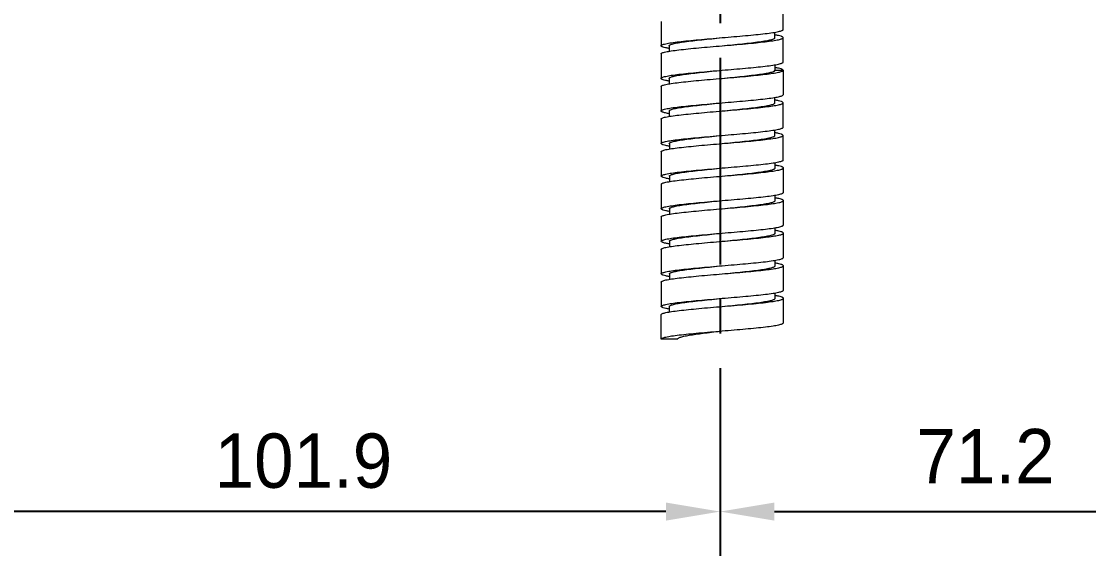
# Model space of a CAD drawing. Extents: x 8819 to 9239, y -18069 to -17475.
# Drawn here: x 9067.2 to 9165.5, y -17971.2 to -17922.6 of the extents above; entities that cross this region are included whole.
import ezdxf

# ---------------------------------------------------------------- set-up
doc = ezdxf.new("R2010")
doc.units = 0
doc.header["$MEASUREMENT"] = 0
doc.linetypes.add('CENTER2', pattern=[28.575, 19.05, -3.175, 3.175, -3.175])
doc.layers.get('0').update_dxf_attribs({"linetype": 'CONTINUOUS', "lineweight": 13})
doc.layers.get('DEFPOINTS').update_dxf_attribs({"linetype": 'CONTINUOUS'})
doc.layers.add('5', color=2, linetype='CONTINUOUS', lineweight=9)
doc.layers.add('CENTER', color=1, linetype='CENTER2')
doc.styles.get("Standard").update_dxf_attribs({"font": 'Gulim.ttf'})
doc.dimstyles.new('STANDARD$0', dxfattribs={"dimtxt": 3.5, "dimasz": 2.5, "dimexe": 0.7, "dimexo": 0.7, "dimgap": 0.5, "dimtad": 3, "dimdec": 4, "dimdsep": 46, "dimtxsty": 'Standard', "dimcen": 0, "dimclrd": 2, "dimclre": 2, "dimclrt": 4, "dimadec": 0, "dimazin": 0, "dimtp": 0.2, "dimtm": 0.1, "dimtfac": 0.5, "dimtdec": 4, "dimtmove": 1, "dimatfit": 3, "dimfxl": 0, "dimtolj": 1, "dimarcsym": 0})

# ---------------------------------------------------------------- blocks, each defined once
blk = doc.blocks.new('*D17')
at = {"layer": '5', "color": 2, "lineweight": -2}
for p, q in [((9055.133, -17960.476), (9055.133, -17968.465)), ((9131.59, -17960.476), (9131.59, -17968.465)), ((9126.59, -17967.765), (9060.133, -17967.765))]:
    blk.add_line(p, q, dxfattribs=at)
at = {"layer": '5', "color": 2}
for points in [[(9060.133, -17966.932), (9060.133, -17968.598), (9055.133, -17967.765)], [(9126.59, -17966.932), (9126.59, -17968.598), (9131.59, -17967.765)]]:
    blk.add_solid(points, dxfattribs=at)
at = {"layer": 'DEFPOINTS', "color": 0}
for p in [(9055.133, -17959.776), (9131.59, -17959.776), (9055.133, -17967.765)]:
    blk.add_point(p, dxfattribs=at)
at = {"layer": '5', "color": 4, "insert": (9093.198, -17963.111), "char_height": 5, "attachment_point": 5}
blk.add_mtext('\\A1;101.9', dxfattribs=at)
blk = doc.blocks.new('*D18')
at = {"layer": '5', "color": 2, "lineweight": -2}
for p, q in [((9185.023, -17952.28), (9185.023, -17968.465)), ((9131.59, -17960.476), (9131.59, -17968.465)), ((9136.59, -17967.765), (9180.023, -17967.765))]:
    blk.add_line(p, q, dxfattribs=at)
at = {"layer": '5', "color": 2}
for points in [[(9136.59, -17966.932), (9136.59, -17968.598), (9131.59, -17967.765)], [(9180.023, -17966.932), (9180.023, -17968.598), (9185.023, -17967.765)]]:
    blk.add_solid(points, dxfattribs=at)
at = {"layer": 'DEFPOINTS', "color": 0}
for p in [(9185.023, -17951.58), (9131.59, -17959.776), (9185.023, -17967.765)]:
    blk.add_point(p, dxfattribs=at)
at = {"layer": '5', "color": 4, "insert": (9156.039, -17962.657), "char_height": 5, "attachment_point": 5}
blk.add_mtext('\\A1;71.2', dxfattribs=at)
blk = doc.blocks.new('*D19')
at = {"layer": '5', "color": 2, "lineweight": -2}
for p, q in [((9203.077, -17879.668), (9203.077, -17989.301)), ((9055.133, -17978.936), (9055.133, -17989.301)), ((9060.133, -17988.601), (9198.077, -17988.601))]:
    blk.add_line(p, q, dxfattribs=at)
at = {"layer": '5', "color": 2}
for points in [[(9060.133, -17987.768), (9060.133, -17989.435), (9055.133, -17988.601)], [(9198.077, -17987.768), (9198.077, -17989.435), (9203.077, -17988.601)]]:
    blk.add_solid(points, dxfattribs=at)
at = {"layer": 'DEFPOINTS', "color": 0}
for p in [(9203.077, -17878.968), (9055.133, -17978.236), (9203.077, -17988.601)]:
    blk.add_point(p, dxfattribs=at)
at = {"layer": '5', "color": 4, "insert": (9107.019, -17983.187), "char_height": 5, "attachment_point": 5}
blk.add_mtext('\\A1;197.3', dxfattribs=at)

msp = doc.modelspace()

# ---------------------------------------------------------------- linework, layer by layer
at = {"color": 7, "linetype": 'Continuous'}
for p, q in [((9137.391, -17923.38), (9137.391, -17921.13)), ((9126.141, -17922.63), (9126.141, -17924.88)), ((9136.641, -17924.13), (9136.641, -17923.626)), ((9137.391, -17926.38), (9137.391, -17924.13)), ((9126.891, -17924.88), (9126.891, -17925.382)), ((9126.142, -17925.63), (9126.142, -17927.88)), ((9136.641, -17926.626), (9136.641, -17927.13)), ((9126.891, -17927.88), (9126.891, -17928.384)), ((9136.641, -17927.13), (9137.391, -17927.13)), ((9137.391, -17927.13), (9137.391, -17929.38)), ((9126.142, -17928.63), (9126.142, -17930.88)), ((9136.641, -17930.13), (9136.641, -17929.627)), ((9126.891, -17930.881), (9126.891, -17931.384)), ((9137.391, -17932.38), (9137.391, -17930.13)), ((9126.141, -17931.631), (9126.141, -17933.881)), ((9136.641, -17933.13), (9136.641, -17932.63)), ((9126.911, -17933.88), (9126.911, -17934.384)), ((9137.391, -17935.38), (9137.391, -17933.13)), ((9126.161, -17934.63), (9126.161, -17936.88)), ((9136.661, -17936.13), (9136.661, -17935.629)), ((9126.911, -17936.88), (9126.911, -17937.384)), ((9137.411, -17938.38), (9137.411, -17936.13)), ((9126.161, -17937.63), (9126.161, -17939.88)), ((9136.661, -17939.13), (9136.661, -17938.628)), ((9126.911, -17939.88), (9126.911, -17940.383)), ((9137.411, -17941.38), (9137.411, -17939.13)), ((9126.161, -17940.63), (9126.161, -17942.88)), ((9136.661, -17942.131), (9136.661, -17941.627)), ((9137.411, -17944.381), (9137.411, -17942.131)), ((9126.161, -17943.63), (9126.161, -17945.88)), ((9126.911, -17942.88), (9126.911, -17943.382)), ((9136.661, -17945.13), (9136.661, -17944.626)), ((9137.411, -17947.38), (9137.411, -17945.13)), ((9126.161, -17946.63), (9126.161, -17948.88)), ((9126.911, -17945.88), (9126.911, -17946.381)), ((9136.661, -17948.13), (9136.661, -17947.626)), ((9137.411, -17950.38), (9137.411, -17948.13)), ((9126.161, -17951.88), (9126.161, -17949.63)), ((9126.911, -17949.383), (9126.911, -17948.88)), ((9127.661, -17951.88), (9126.161, -17951.88)), ((9127.664, -17951.88), (9127.664, -17951.879))]:
    msp.add_line(p, q, dxfattribs=at)
for points, knots in [([(9126.141, -17924.88), (9126.141, -17924.862), (9126.164, -17924.833), (9126.205, -17924.807), (9126.277, -17924.773), (9126.399, -17924.733), (9126.679, -17924.665), (9127.148, -17924.587), (9127.839, -17924.496), (9128.681, -17924.406), (9129.641, -17924.314), (9130.683, -17924.222), (9131.4, -17924.161), (9131.766, -17924.13)], [0, 0, 0, 0, 0.009496, 0.016711, 0.025958, 0.050868, 0.084465, 0.176973, 0.300561, 0.4507, 0.621744, 0.807195, 1, 1, 1, 1]), ([(9126.891, -17924.88), (9126.891, -17924.863), (9126.92, -17924.821), (9126.996, -17924.779), (9127.114, -17924.733), (9127.275, -17924.688), (9127.48, -17924.642), (9127.831, -17924.576), (9128.362, -17924.497), (9129.092, -17924.406), (9129.924, -17924.314), (9130.827, -17924.222), (9131.449, -17924.161), (9131.766, -17924.13)], [0, 0, 0, 0, 0.01054, 0.027509, 0.052703, 0.086466, 0.128674, 0.179034, 0.302432, 0.452225, 0.622813, 0.80775, 1, 1, 1, 1]), ([(9131.766, -17924.13), (9132.132, -17924.099), (9132.85, -17924.038), (9133.891, -17923.947), (9134.852, -17923.855), (9135.693, -17923.764), (9136.385, -17923.674), (9136.854, -17923.596), (9137.133, -17923.527), (9137.256, -17923.488), (9137.327, -17923.453), (9137.368, -17923.427), (9137.391, -17923.398), (9137.391, -17923.38)], [0, 0, 0, 0, 0.192813, 0.378306, 0.549334, 0.699517, 0.82306, 0.915601, 0.949155, 0.974039, 0.983287, 0.990511, 1, 1, 1, 1]), ([(9131.766, -17924.88), (9132.083, -17924.849), (9132.705, -17924.788), (9133.609, -17924.696), (9134.441, -17924.605), (9135.171, -17924.514), (9135.701, -17924.435), (9136.053, -17924.369), (9136.257, -17924.323), (9136.419, -17924.278), (9136.536, -17924.232), (9136.613, -17924.19), (9136.641, -17924.148), (9136.641, -17924.13)], [0, 0, 0, 0, 0.192269, 0.377214, 0.547815, 0.697611, 0.821013, 0.871371, 0.913568, 0.947315, 0.972511, 0.989468, 1, 1, 1, 1]), ([(9131.766, -17924.88), (9132.132, -17924.849), (9132.85, -17924.788), (9133.892, -17924.696), (9134.852, -17924.605), (9135.694, -17924.514), (9136.386, -17924.424), (9136.855, -17924.346), (9137.134, -17924.277), (9137.257, -17924.238), (9137.328, -17924.203), (9137.368, -17924.177), (9137.391, -17924.148), (9137.391, -17924.13)], [0, 0, 0, 0, 0.192888, 0.378405, 0.54951, 0.699654, 0.823264, 0.915697, 0.949284, 0.97416, 0.983363, 0.990539, 1, 1, 1, 1]), ([(9137.391, -17924.13), (9137.391, -17924.104), (9137.346, -17924.065), (9137.278, -17924.033), (9137.151, -17923.987), (9136.938, -17923.935), (9136.75, -17923.899), (9136.642, -17923.881)], [0, 0, 0, 0, 0.097231, 0.180634, 0.290783, 0.592199, 1, 1, 1, 1]), ([(9126.141, -17925.63), (9126.141, -17925.612), (9126.164, -17925.584), (9126.205, -17925.557), (9126.276, -17925.523), (9126.399, -17925.483), (9126.678, -17925.415), (9127.147, -17925.337), (9127.838, -17925.246), (9128.68, -17925.156), (9129.641, -17925.064), (9130.683, -17924.972), (9131.4, -17924.911), (9131.766, -17924.88)], [0, 0, 0, 0, 0.009461, 0.016645, 0.025866, 0.050759, 0.084339, 0.176792, 0.300391, 0.450536, 0.621623, 0.807131, 1, 1, 1, 1]), ([(9126.871, -17925.126), (9126.766, -17925.108), (9126.582, -17925.073), (9126.374, -17925.022), (9126.251, -17924.976), (9126.185, -17924.944), (9126.141, -17924.906), (9126.141, -17924.88)], [0, 0, 0, 0, 0.408079, 0.709115, 0.818938, 0.90222, 1, 1, 1, 1]), ([(9131.766, -17927.13), (9132.132, -17927.099), (9132.85, -17927.038), (9133.892, -17926.946), (9134.852, -17926.855), (9135.694, -17926.764), (9136.386, -17926.674), (9136.855, -17926.596), (9137.134, -17926.527), (9137.257, -17926.488), (9137.328, -17926.453), (9137.368, -17926.427), (9137.391, -17926.398), (9137.391, -17926.38)], [0, 0, 0, 0, 0.192888, 0.378405, 0.54951, 0.699654, 0.823265, 0.915697, 0.949284, 0.97416, 0.983363, 0.990539, 1, 1, 1, 1]), ([(9137.391, -17927.13), (9137.391, -17927.104), (9137.347, -17927.066), (9137.28, -17927.034), (9137.156, -17926.988), (9136.945, -17926.936), (9136.76, -17926.901), (9136.654, -17926.883)], [0, 0, 0, 0, 0.09775, 0.181032, 0.290876, 0.591953, 1, 1, 1, 1]), ([(9126.141, -17927.88), (9126.141, -17927.862), (9126.164, -17927.834), (9126.205, -17927.807), (9126.276, -17927.773), (9126.399, -17927.733), (9126.678, -17927.665), (9127.147, -17927.587), (9127.838, -17927.496), (9128.68, -17927.406), (9129.641, -17927.314), (9130.683, -17927.222), (9131.4, -17927.161), (9131.766, -17927.13)], [0, 0, 0, 0, 0.009461, 0.016644, 0.025866, 0.050758, 0.084339, 0.176791, 0.30039, 0.450535, 0.621622, 0.807131, 1, 1, 1, 1]), ([(9126.876, -17928.127), (9126.77, -17928.109), (9126.585, -17928.074), (9126.376, -17928.022), (9126.252, -17927.976), (9126.185, -17927.944), (9126.141, -17927.906), (9126.141, -17927.88)], [0, 0, 0, 0, 0.407622, 0.708987, 0.819008, 0.902299, 1, 1, 1, 1]), ([(9126.141, -17928.63), (9126.142, -17928.612), (9126.164, -17928.583), (9126.205, -17928.557), (9126.276, -17928.523), (9126.399, -17928.483), (9126.679, -17928.415), (9127.148, -17928.337), (9127.839, -17928.246), (9128.681, -17928.156), (9129.641, -17928.064), (9130.683, -17927.972), (9131.4, -17927.911), (9131.766, -17927.88)], [0, 0, 0, 0, 0.009476, 0.016668, 0.025892, 0.050808, 0.084414, 0.176864, 0.300488, 0.450603, 0.621687, 0.807151, 1, 1, 1, 1]), ([(9126.891, -17927.88), (9126.891, -17927.863), (9126.92, -17927.82), (9126.996, -17927.779), (9127.114, -17927.733), (9127.276, -17927.688), (9127.48, -17927.642), (9127.832, -17927.576), (9128.362, -17927.497), (9129.092, -17927.406), (9129.924, -17927.314), (9130.827, -17927.222), (9131.449, -17927.161), (9131.766, -17927.13)], [0, 0, 0, 0, 0.010547, 0.027542, 0.052763, 0.086532, 0.128744, 0.179116, 0.302517, 0.452302, 0.622872, 0.80778, 1, 1, 1, 1]), ([(9131.766, -17927.88), (9132.083, -17927.849), (9132.705, -17927.788), (9133.608, -17927.697), (9134.441, -17927.605), (9135.17, -17927.514), (9135.701, -17927.435), (9136.053, -17927.369), (9136.257, -17927.323), (9136.419, -17927.278), (9136.536, -17927.232), (9136.613, -17927.19), (9136.641, -17927.148), (9136.641, -17927.13)], [0, 0, 0, 0, 0.192233, 0.377156, 0.547736, 0.697531, 0.820928, 0.87129, 0.913508, 0.947269, 0.97248, 0.98945, 1, 1, 1, 1]), ([(9131.766, -17927.88), (9132.132, -17927.849), (9132.85, -17927.788), (9133.891, -17927.697), (9134.852, -17927.605), (9135.693, -17927.514), (9136.386, -17927.424), (9136.899, -17927.338), (9137.212, -17927.258), (9137.356, -17927.192), (9137.391, -17927.148), (9137.391, -17927.13)], [0, 0, 0, 0, 0.192858, 0.378383, 0.54946, 0.699644, 0.823225, 0.915734, 0.974133, 0.990511, 1, 1, 1, 1]), ([(9131.766, -17930.13), (9132.132, -17930.099), (9132.85, -17930.038), (9133.891, -17929.947), (9134.852, -17929.855), (9135.694, -17929.764), (9136.386, -17929.674), (9136.899, -17929.588), (9137.212, -17929.508), (9137.356, -17929.442), (9137.391, -17929.398), (9137.391, -17929.38)], [0, 0, 0, 0, 0.192858, 0.378384, 0.54946, 0.699645, 0.823225, 0.915735, 0.974134, 0.990512, 1, 1, 1, 1]), ([(9137.391, -17930.13), (9137.391, -17930.105), (9137.347, -17930.067), (9137.281, -17930.034), (9137.158, -17929.989), (9136.949, -17929.937), (9136.765, -17929.902), (9136.659, -17929.884)], [0, 0, 0, 0, 0.097665, 0.18085, 0.290759, 0.592115, 1, 1, 1, 1]), ([(9126.141, -17930.88), (9126.141, -17930.862), (9126.164, -17930.833), (9126.205, -17930.807), (9126.276, -17930.773), (9126.399, -17930.733), (9126.678, -17930.665), (9127.148, -17930.587), (9127.839, -17930.496), (9128.681, -17930.406), (9129.641, -17930.314), (9130.683, -17930.222), (9131.4, -17930.161), (9131.766, -17930.13)], [0, 0, 0, 0, 0.009476, 0.016667, 0.025891, 0.050807, 0.084414, 0.176864, 0.300488, 0.450603, 0.621687, 0.807151, 1, 1, 1, 1]), ([(9126.885, -17931.129), (9126.777, -17931.11), (9126.591, -17931.075), (9126.379, -17931.023), (9126.253, -17930.977), (9126.186, -17930.945), (9126.141, -17930.906), (9126.141, -17930.88)], [0, 0, 0, 0, 0.408009, 0.709413, 0.819435, 0.90271, 1, 1, 1, 1]), ([(9126.141, -17931.631), (9126.141, -17931.612), (9126.164, -17931.584), (9126.205, -17931.558), (9126.276, -17931.523), (9126.398, -17931.483), (9126.678, -17931.415), (9127.147, -17931.337), (9127.838, -17931.246), (9128.68, -17931.156), (9129.64, -17931.064), (9130.682, -17930.972), (9131.4, -17930.911), (9131.766, -17930.88)], [0, 0, 0, 0, 0.009464, 0.016653, 0.025863, 0.050712, 0.084266, 0.176736, 0.300296, 0.450481, 0.621568, 0.807116, 1, 1, 1, 1]), ([(9126.891, -17930.881), (9126.891, -17930.863), (9126.92, -17930.821), (9126.996, -17930.779), (9127.114, -17930.733), (9127.275, -17930.688), (9127.479, -17930.642), (9127.831, -17930.576), (9128.361, -17930.497), (9129.091, -17930.406), (9129.924, -17930.314), (9130.827, -17930.222), (9131.449, -17930.161), (9131.766, -17930.13)], [0, 0, 0, 0, 0.01053, 0.027478, 0.052666, 0.086409, 0.128605, 0.178953, 0.302349, 0.452151, 0.622764, 0.807723, 1, 1, 1, 1]), ([(9131.766, -17930.88), (9132.083, -17930.849), (9132.705, -17930.788), (9133.608, -17930.697), (9134.44, -17930.605), (9135.17, -17930.514), (9135.7, -17930.435), (9136.052, -17930.369), (9136.256, -17930.323), (9136.418, -17930.278), (9136.536, -17930.232), (9136.613, -17930.19), (9136.641, -17930.148), (9136.641, -17930.13)], [0, 0, 0, 0, 0.192203, 0.377096, 0.547661, 0.697438, 0.820847, 0.871213, 0.913436, 0.947214, 0.972447, 0.989443, 1, 1, 1, 1]), ([(9131.766, -17930.88), (9132.132, -17930.849), (9132.849, -17930.788), (9133.891, -17930.697), (9134.851, -17930.605), (9135.693, -17930.514), (9136.384, -17930.424), (9136.854, -17930.346), (9137.133, -17930.278), (9137.256, -17930.238), (9137.327, -17930.203), (9137.368, -17930.177), (9137.391, -17930.148), (9137.391, -17930.13)], [0, 0, 0, 0, 0.192825, 0.378284, 0.549345, 0.699471, 0.823079, 0.915552, 0.949148, 0.974081, 0.983324, 0.990525, 1, 1, 1, 1]), ([(9131.766, -17933.13), (9132.132, -17933.099), (9132.849, -17933.038), (9133.891, -17932.947), (9134.851, -17932.855), (9135.693, -17932.764), (9136.385, -17932.674), (9136.854, -17932.596), (9137.133, -17932.528), (9137.256, -17932.488), (9137.328, -17932.453), (9137.368, -17932.427), (9137.391, -17932.398), (9137.391, -17932.38)], [0, 0, 0, 0, 0.192825, 0.378284, 0.549345, 0.699471, 0.823079, 0.915553, 0.949148, 0.974081, 0.983325, 0.990525, 1, 1, 1, 1]), ([(9137.391, -17933.13), (9137.391, -17933.104), (9137.347, -17933.067), (9137.281, -17933.035), (9137.158, -17932.989), (9136.95, -17932.937), (9136.767, -17932.903), (9136.662, -17932.884)], [0, 0, 0, 0, 0.098073, 0.181614, 0.291513, 0.592171, 1, 1, 1, 1]), ([(9126.141, -17933.881), (9126.141, -17933.862), (9126.164, -17933.834), (9126.204, -17933.808), (9126.276, -17933.773), (9126.398, -17933.733), (9126.677, -17933.665), (9127.146, -17933.587), (9127.838, -17933.496), (9128.68, -17933.406), (9129.64, -17933.314), (9130.682, -17933.222), (9131.4, -17933.161), (9131.766, -17933.13)], [0, 0, 0, 0, 0.009464, 0.016652, 0.025863, 0.050712, 0.084266, 0.176736, 0.300296, 0.450481, 0.621567, 0.807116, 1, 1, 1, 1]), ([(9126.161, -17934.63), (9126.161, -17934.612), (9126.184, -17934.583), (9126.225, -17934.557), (9126.297, -17934.523), (9126.419, -17934.483), (9126.699, -17934.415), (9127.168, -17934.337), (9127.859, -17934.246), (9128.701, -17934.156), (9129.661, -17934.064), (9130.703, -17933.972), (9131.42, -17933.911), (9131.786, -17933.88)], [0, 0, 0, 0, 0.009494, 0.016723, 0.025978, 0.050886, 0.084465, 0.176999, 0.30057, 0.450716, 0.621746, 0.8072, 1, 1, 1, 1]), ([(9126.908, -17934.129), (9126.8, -17934.111), (9126.613, -17934.075), (9126.4, -17934.024), (9126.274, -17933.977), (9126.206, -17933.945), (9126.161, -17933.907), (9126.161, -17933.881)], [0, 0, 0, 0, 0.407841, 0.709049, 0.819048, 0.902475, 1, 1, 1, 1]), ([(9126.891, -17933.88), (9126.891, -17933.863), (9126.92, -17933.82), (9126.997, -17933.779), (9127.115, -17933.733), (9127.276, -17933.688), (9127.481, -17933.642), (9127.832, -17933.576), (9128.363, -17933.497), (9129.093, -17933.406), (9129.925, -17933.314), (9130.827, -17933.222), (9131.449, -17933.161), (9131.766, -17933.13)], [0, 0, 0, 0, 0.010562, 0.027564, 0.05281, 0.086595, 0.128824, 0.179195, 0.302607, 0.452378, 0.622931, 0.80781, 1, 1, 1, 1]), ([(9131.766, -17933.88), (9132.083, -17933.849), (9132.705, -17933.788), (9133.608, -17933.696), (9134.441, -17933.605), (9135.171, -17933.514), (9135.701, -17933.435), (9136.053, -17933.369), (9136.257, -17933.323), (9136.419, -17933.278), (9136.536, -17933.232), (9136.613, -17933.19), (9136.641, -17933.148), (9136.641, -17933.13)], [0, 0, 0, 0, 0.192254, 0.377191, 0.547783, 0.697576, 0.820979, 0.871338, 0.913541, 0.9473, 0.972497, 0.989463, 1, 1, 1, 1]), ([(9131.766, -17933.88), (9132.132, -17933.849), (9132.85, -17933.788), (9133.892, -17933.697), (9134.852, -17933.605), (9135.694, -17933.514), (9136.385, -17933.424), (9136.854, -17933.346), (9137.134, -17933.277), (9137.256, -17933.238), (9137.328, -17933.203), (9137.368, -17933.177), (9137.391, -17933.148), (9137.391, -17933.13)], [0, 0, 0, 0, 0.192867, 0.378378, 0.549454, 0.699619, 0.823191, 0.915683, 0.949262, 0.974097, 0.983312, 0.990511, 1, 1, 1, 1]), ([(9131.786, -17936.13), (9132.152, -17936.099), (9132.87, -17936.038), (9133.912, -17935.947), (9134.872, -17935.855), (9135.714, -17935.764), (9136.405, -17935.674), (9136.874, -17935.596), (9137.154, -17935.527), (9137.276, -17935.488), (9137.347, -17935.453), (9137.388, -17935.427), (9137.411, -17935.398), (9137.411, -17935.38)], [0, 0, 0, 0, 0.192867, 0.378378, 0.549455, 0.699619, 0.823192, 0.915683, 0.949262, 0.974098, 0.983312, 0.990511, 1, 1, 1, 1]), ([(9137.411, -17936.13), (9137.411, -17936.105), (9137.367, -17936.067), (9137.301, -17936.034), (9137.178, -17935.989), (9136.969, -17935.937), (9136.786, -17935.902), (9136.681, -17935.884)], [0, 0, 0, 0, 0.097917, 0.181271, 0.291137, 0.592276, 1, 1, 1, 1]), ([(9126.161, -17936.88), (9126.161, -17936.862), (9126.184, -17936.833), (9126.225, -17936.807), (9126.296, -17936.773), (9126.419, -17936.733), (9126.699, -17936.665), (9127.168, -17936.587), (9127.859, -17936.496), (9128.701, -17936.406), (9129.661, -17936.314), (9130.703, -17936.222), (9131.42, -17936.161), (9131.786, -17936.13)], [0, 0, 0, 0, 0.009494, 0.016723, 0.025977, 0.050886, 0.084464, 0.176998, 0.30057, 0.450716, 0.621746, 0.8072, 1, 1, 1, 1]), ([(9126.902, -17937.128), (9126.795, -17937.11), (9126.609, -17937.075), (9126.397, -17937.023), (9126.272, -17936.977), (9126.206, -17936.944), (9126.161, -17936.906), (9126.161, -17936.88)], [0, 0, 0, 0, 0.408347, 0.709608, 0.819299, 0.902474, 1, 1, 1, 1]), ([(9126.161, -17937.63), (9126.161, -17937.612), (9126.184, -17937.584), (9126.225, -17937.558), (9126.296, -17937.523), (9126.418, -17937.483), (9126.697, -17937.415), (9127.167, -17937.337), (9127.858, -17937.246), (9128.7, -17937.156), (9129.66, -17937.064), (9130.702, -17936.972), (9131.42, -17936.911), (9131.786, -17936.88)], [0, 0, 0, 0, 0.009474, 0.016656, 0.025855, 0.050694, 0.084293, 0.176737, 0.300341, 0.45048, 0.621594, 0.807107, 1, 1, 1, 1]), ([(9126.911, -17936.88), (9126.911, -17936.863), (9126.939, -17936.821), (9127.016, -17936.779), (9127.133, -17936.733), (9127.295, -17936.688), (9127.499, -17936.642), (9127.851, -17936.576), (9128.381, -17936.497), (9129.111, -17936.406), (9129.944, -17936.314), (9130.847, -17936.222), (9131.469, -17936.161), (9131.786, -17936.13)], [0, 0, 0, 0, 0.010534, 0.02749, 0.052678, 0.086424, 0.128626, 0.178982, 0.302376, 0.452179, 0.622779, 0.807732, 1, 1, 1, 1]), ([(9131.786, -17936.88), (9132.152, -17936.849), (9132.869, -17936.788), (9133.911, -17936.697), (9134.872, -17936.605), (9135.714, -17936.514), (9136.405, -17936.424), (9136.874, -17936.346), (9137.153, -17936.277), (9137.276, -17936.238), (9137.347, -17936.203), (9137.388, -17936.177), (9137.411, -17936.148), (9137.411, -17936.13)], [0, 0, 0, 0, 0.192856, 0.378353, 0.549437, 0.699586, 0.823175, 0.915648, 0.949233, 0.974105, 0.983331, 0.990528, 1, 1, 1, 1]), ([(9131.786, -17936.88), (9132.103, -17936.849), (9132.725, -17936.788), (9133.628, -17936.696), (9134.461, -17936.605), (9135.19, -17936.514), (9135.721, -17936.435), (9136.073, -17936.369), (9136.277, -17936.323), (9136.438, -17936.278), (9136.556, -17936.232), (9136.633, -17936.19), (9136.661, -17936.148), (9136.661, -17936.13)], [0, 0, 0, 0, 0.192243, 0.37717, 0.547759, 0.697551, 0.82095, 0.871316, 0.913516, 0.947275, 0.972484, 0.989462, 1, 1, 1, 1]), ([(9131.786, -17939.13), (9132.152, -17939.099), (9132.869, -17939.038), (9133.911, -17938.947), (9134.872, -17938.855), (9135.714, -17938.764), (9136.405, -17938.674), (9136.874, -17938.596), (9137.153, -17938.527), (9137.276, -17938.488), (9137.347, -17938.453), (9137.388, -17938.427), (9137.411, -17938.398), (9137.411, -17938.38)], [0, 0, 0, 0, 0.192856, 0.378353, 0.549438, 0.699586, 0.823175, 0.915648, 0.949233, 0.974105, 0.983331, 0.990528, 1, 1, 1, 1]), ([(9137.411, -17939.13), (9137.411, -17939.104), (9137.367, -17939.066), (9137.3, -17939.034), (9137.176, -17938.988), (9136.967, -17938.937), (9136.784, -17938.902), (9136.678, -17938.884)], [0, 0, 0, 0, 0.097826, 0.18139, 0.29143, 0.59237, 1, 1, 1, 1]), ([(9126.161, -17939.88), (9126.161, -17939.862), (9126.184, -17939.834), (9126.224, -17939.808), (9126.295, -17939.773), (9126.418, -17939.733), (9126.697, -17939.665), (9127.166, -17939.587), (9127.858, -17939.496), (9128.7, -17939.406), (9129.66, -17939.314), (9130.702, -17939.222), (9131.42, -17939.161), (9131.786, -17939.13)], [0, 0, 0, 0, 0.009474, 0.016656, 0.025854, 0.050693, 0.084293, 0.176736, 0.30034, 0.450479, 0.621593, 0.807107, 1, 1, 1, 1]), ([(9126.894, -17940.127), (9126.788, -17940.109), (9126.604, -17940.074), (9126.396, -17940.022), (9126.272, -17939.976), (9126.205, -17939.944), (9126.161, -17939.906), (9126.161, -17939.88)], [0, 0, 0, 0, 0.407636, 0.708581, 0.818624, 0.902187, 1, 1, 1, 1]), ([(9126.161, -17940.63), (9126.161, -17940.612), (9126.184, -17940.584), (9126.225, -17940.557), (9126.296, -17940.523), (9126.419, -17940.483), (9126.698, -17940.415), (9127.167, -17940.337), (9127.858, -17940.246), (9128.7, -17940.156), (9129.661, -17940.064), (9130.703, -17939.972), (9131.42, -17939.911), (9131.786, -17939.88)], [0, 0, 0, 0, 0.009472, 0.016669, 0.025894, 0.050766, 0.084351, 0.176824, 0.300414, 0.450564, 0.621649, 0.807146, 1, 1, 1, 1]), ([(9126.911, -17939.88), (9126.911, -17939.863), (9126.939, -17939.821), (9127.016, -17939.779), (9127.134, -17939.733), (9127.295, -17939.688), (9127.5, -17939.642), (9127.851, -17939.576), (9128.382, -17939.497), (9129.112, -17939.406), (9129.944, -17939.314), (9130.847, -17939.222), (9131.469, -17939.161), (9131.786, -17939.13)], [0, 0, 0, 0, 0.010538, 0.027516, 0.052724, 0.086483, 0.128684, 0.179049, 0.302449, 0.452243, 0.622833, 0.80776, 1, 1, 1, 1]), ([(9131.786, -17939.88), (9132.152, -17939.849), (9132.87, -17939.788), (9133.912, -17939.696), (9134.872, -17939.605), (9135.714, -17939.514), (9136.405, -17939.424), (9136.874, -17939.345), (9137.154, -17939.277), (9137.276, -17939.238), (9137.347, -17939.203), (9137.388, -17939.177), (9137.411, -17939.148), (9137.411, -17939.13)], [0, 0, 0, 0, 0.192892, 0.378407, 0.549522, 0.699662, 0.823264, 0.915707, 0.949306, 0.974144, 0.983344, 0.990526, 1, 1, 1, 1]), ([(9131.786, -17939.88), (9132.103, -17939.849), (9132.725, -17939.788), (9133.628, -17939.696), (9134.461, -17939.605), (9135.191, -17939.514), (9135.721, -17939.435), (9136.073, -17939.369), (9136.277, -17939.323), (9136.439, -17939.278), (9136.556, -17939.232), (9136.633, -17939.19), (9136.661, -17939.148), (9136.661, -17939.13)], [0, 0, 0, 0, 0.192266, 0.37722, 0.547822, 0.697625, 0.821019, 0.871375, 0.913575, 0.947321, 0.972511, 0.989467, 1, 1, 1, 1]), ([(9131.786, -17942.13), (9132.152, -17942.099), (9132.87, -17942.038), (9133.912, -17941.946), (9134.872, -17941.855), (9135.714, -17941.764), (9136.406, -17941.674), (9136.875, -17941.595), (9137.154, -17941.527), (9137.276, -17941.488), (9137.348, -17941.453), (9137.388, -17941.427), (9137.411, -17941.398), (9137.411, -17941.38)], [0, 0, 0, 0, 0.192892, 0.378407, 0.549522, 0.699662, 0.823265, 0.915708, 0.949306, 0.974145, 0.983344, 0.990526, 1, 1, 1, 1]), ([(9126.161, -17942.88), (9126.161, -17942.862), (9126.184, -17942.834), (9126.224, -17942.807), (9126.296, -17942.773), (9126.418, -17942.733), (9126.698, -17942.665), (9127.167, -17942.587), (9127.858, -17942.496), (9128.7, -17942.406), (9129.661, -17942.314), (9130.702, -17942.222), (9131.42, -17942.161), (9131.786, -17942.13)], [0, 0, 0, 0, 0.009472, 0.016669, 0.025894, 0.050766, 0.084351, 0.176823, 0.300414, 0.450564, 0.621649, 0.807145, 1, 1, 1, 1]), ([(9126.911, -17942.88), (9126.911, -17942.863), (9126.939, -17942.821), (9127.016, -17942.779), (9127.134, -17942.733), (9127.295, -17942.688), (9127.499, -17942.642), (9127.851, -17942.576), (9128.382, -17942.497), (9129.111, -17942.406), (9129.944, -17942.314), (9130.847, -17942.222), (9131.469, -17942.161), (9131.786, -17942.13)], [0, 0, 0, 0, 0.010537, 0.027504, 0.052702, 0.08646, 0.128663, 0.179022, 0.302423, 0.452215, 0.622806, 0.807744, 1, 1, 1, 1]), ([(9131.786, -17942.88), (9132.152, -17942.849), (9132.869, -17942.788), (9133.911, -17942.697), (9134.871, -17942.605), (9135.713, -17942.514), (9136.404, -17942.424), (9136.873, -17942.346), (9137.153, -17942.278), (9137.275, -17942.238), (9137.347, -17942.203), (9137.388, -17942.177), (9137.411, -17942.149), (9137.411, -17942.131)], [0, 0, 0, 0, 0.192799, 0.378251, 0.549281, 0.69943, 0.823002, 0.915536, 0.949114, 0.974023, 0.983278, 0.990507, 1, 1, 1, 1]), ([(9131.786, -17942.88), (9132.103, -17942.849), (9132.725, -17942.788), (9133.628, -17942.697), (9134.46, -17942.605), (9135.189, -17942.514), (9135.72, -17942.435), (9136.072, -17942.369), (9136.276, -17942.323), (9136.438, -17942.278), (9136.556, -17942.232), (9136.632, -17942.19), (9136.661, -17942.148), (9136.661, -17942.131)], [0, 0, 0, 0, 0.192188, 0.377066, 0.547618, 0.697392, 0.820806, 0.871178, 0.913406, 0.947191, 0.972436, 0.989438, 1, 1, 1, 1]), ([(9137.411, -17942.131), (9137.411, -17942.105), (9137.366, -17942.066), (9137.3, -17942.034), (9137.175, -17941.988), (9136.963, -17941.936), (9136.777, -17941.901), (9136.67, -17941.883)], [0, 0, 0, 0, 0.097541, 0.180713, 0.2904, 0.59166, 1, 1, 1, 1]), ([(9126.891, -17943.126), (9126.786, -17943.108), (9126.602, -17943.073), (9126.394, -17943.022), (9126.271, -17942.976), (9126.205, -17942.944), (9126.161, -17942.906), (9126.161, -17942.88)], [0, 0, 0, 0, 0.407727, 0.708864, 0.81873, 0.902085, 1, 1, 1, 1]), ([(9126.161, -17943.63), (9126.161, -17943.612), (9126.184, -17943.584), (9126.225, -17943.558), (9126.296, -17943.523), (9126.418, -17943.483), (9126.698, -17943.415), (9127.167, -17943.337), (9127.858, -17943.246), (9128.7, -17943.156), (9129.66, -17943.064), (9130.702, -17942.972), (9131.42, -17942.911), (9131.786, -17942.88)], [0, 0, 0, 0, 0.009488, 0.016688, 0.025902, 0.050738, 0.084318, 0.176809, 0.30038, 0.450543, 0.621619, 0.807132, 1, 1, 1, 1]), ([(9131.786, -17945.13), (9132.152, -17945.099), (9132.869, -17945.038), (9133.911, -17944.947), (9134.871, -17944.855), (9135.713, -17944.764), (9136.404, -17944.674), (9136.873, -17944.596), (9137.153, -17944.528), (9137.276, -17944.488), (9137.347, -17944.453), (9137.388, -17944.427), (9137.411, -17944.399), (9137.411, -17944.381)], [0, 0, 0, 0, 0.192799, 0.378251, 0.549281, 0.69943, 0.823002, 0.915537, 0.949114, 0.974023, 0.983278, 0.990507, 1, 1, 1, 1]), ([(9126.161, -17945.88), (9126.161, -17945.862), (9126.184, -17945.834), (9126.225, -17945.808), (9126.296, -17945.773), (9126.418, -17945.733), (9126.698, -17945.665), (9127.167, -17945.587), (9127.858, -17945.496), (9128.7, -17945.406), (9129.66, -17945.314), (9130.702, -17945.222), (9131.42, -17945.161), (9131.786, -17945.13)], [0, 0, 0, 0, 0.009488, 0.016687, 0.025902, 0.050738, 0.084318, 0.176809, 0.30038, 0.450542, 0.621619, 0.807132, 1, 1, 1, 1]), ([(9126.911, -17945.88), (9126.911, -17945.863), (9126.94, -17945.82), (9127.016, -17945.779), (9127.134, -17945.733), (9127.296, -17945.688), (9127.5, -17945.642), (9127.852, -17945.576), (9128.382, -17945.497), (9129.112, -17945.406), (9129.944, -17945.314), (9130.847, -17945.222), (9131.469, -17945.161), (9131.786, -17945.13)], [0, 0, 0, 0, 0.010557, 0.027551, 0.052785, 0.086565, 0.128788, 0.179153, 0.302563, 0.45234, 0.622904, 0.807795, 1, 1, 1, 1]), ([(9131.786, -17945.88), (9132.152, -17945.849), (9132.87, -17945.788), (9133.912, -17945.696), (9134.872, -17945.605), (9135.714, -17945.514), (9136.406, -17945.424), (9136.875, -17945.346), (9137.154, -17945.277), (9137.276, -17945.238), (9137.348, -17945.203), (9137.388, -17945.177), (9137.411, -17945.148), (9137.411, -17945.13)], [0, 0, 0, 0, 0.192886, 0.378434, 0.54952, 0.699703, 0.823263, 0.915732, 0.949287, 0.974137, 0.983347, 0.990536, 1, 1, 1, 1]), ([(9131.786, -17945.88), (9132.103, -17945.849), (9132.725, -17945.788), (9133.629, -17945.696), (9134.461, -17945.605), (9135.191, -17945.514), (9135.721, -17945.435), (9136.073, -17945.369), (9136.277, -17945.323), (9136.439, -17945.278), (9136.556, -17945.232), (9136.633, -17945.19), (9136.661, -17945.148), (9136.661, -17945.13)], [0, 0, 0, 0, 0.192279, 0.377239, 0.547851, 0.69765, 0.821046, 0.871393, 0.913589, 0.947334, 0.972522, 0.98947, 1, 1, 1, 1]), ([(9137.411, -17945.13), (9137.411, -17945.104), (9137.366, -17945.066), (9137.298, -17945.033), (9137.172, -17944.987), (9136.96, -17944.935), (9136.773, -17944.9), (9136.665, -17944.882)], [0, 0, 0, 0, 0.097554, 0.180985, 0.290984, 0.592177, 1, 1, 1, 1]), ([(9126.891, -17946.126), (9126.785, -17946.108), (9126.602, -17946.073), (9126.394, -17946.022), (9126.271, -17945.976), (9126.205, -17945.944), (9126.161, -17945.906), (9126.161, -17945.88)], [0, 0, 0, 0, 0.407834, 0.708505, 0.818407, 0.901948, 1, 1, 1, 1]), ([(9126.161, -17946.63), (9126.161, -17946.612), (9126.184, -17946.583), (9126.225, -17946.557), (9126.296, -17946.523), (9126.419, -17946.483), (9126.699, -17946.415), (9127.168, -17946.337), (9127.859, -17946.246), (9128.701, -17946.156), (9129.661, -17946.064), (9130.703, -17945.972), (9131.42, -17945.911), (9131.786, -17945.88)], [0, 0, 0, 0, 0.009475, 0.016675, 0.02592, 0.050853, 0.084448, 0.176923, 0.300532, 0.450658, 0.621717, 0.807174, 1, 1, 1, 1]), ([(9131.786, -17948.13), (9132.152, -17948.099), (9132.87, -17948.038), (9133.912, -17947.946), (9134.872, -17947.855), (9135.714, -17947.764), (9136.406, -17947.674), (9136.875, -17947.596), (9137.154, -17947.527), (9137.276, -17947.488), (9137.348, -17947.453), (9137.388, -17947.427), (9137.411, -17947.398), (9137.411, -17947.38)], [0, 0, 0, 0, 0.192886, 0.378435, 0.54952, 0.699703, 0.823263, 0.915732, 0.949287, 0.974137, 0.983348, 0.990536, 1, 1, 1, 1]), ([(9126.161, -17948.88), (9126.161, -17948.862), (9126.184, -17948.833), (9126.225, -17948.807), (9126.296, -17948.773), (9126.419, -17948.733), (9126.698, -17948.665), (9127.168, -17948.587), (9127.859, -17948.496), (9128.701, -17948.406), (9129.661, -17948.314), (9130.703, -17948.222), (9131.42, -17948.161), (9131.786, -17948.13)], [0, 0, 0, 0, 0.009475, 0.016675, 0.025919, 0.050852, 0.084448, 0.176923, 0.300531, 0.450658, 0.621716, 0.807174, 1, 1, 1, 1]), ([(9126.911, -17948.88), (9126.911, -17948.863), (9126.94, -17948.821), (9127.016, -17948.779), (9127.134, -17948.733), (9127.295, -17948.688), (9127.5, -17948.642), (9127.852, -17948.576), (9128.382, -17948.497), (9129.112, -17948.406), (9129.944, -17948.314), (9130.847, -17948.222), (9131.469, -17948.161), (9131.786, -17948.13)], [0, 0, 0, 0, 0.01055, 0.02752, 0.052729, 0.08649, 0.128708, 0.179071, 0.302468, 0.452266, 0.622847, 0.80777, 1, 1, 1, 1]), ([(9131.786, -17948.88), (9132.152, -17948.849), (9132.869, -17948.788), (9133.911, -17948.697), (9134.871, -17948.605), (9135.713, -17948.514), (9136.404, -17948.424), (9136.874, -17948.346), (9137.153, -17948.277), (9137.276, -17948.238), (9137.347, -17948.203), (9137.388, -17948.177), (9137.411, -17948.148), (9137.411, -17948.13)], [0, 0, 0, 0, 0.192848, 0.378314, 0.549399, 0.699514, 0.823137, 0.915586, 0.949193, 0.974108, 0.983332, 0.990523, 1, 1, 1, 1]), ([(9131.786, -17948.88), (9132.103, -17948.849), (9132.725, -17948.788), (9133.628, -17948.697), (9134.46, -17948.605), (9135.19, -17948.514), (9135.72, -17948.435), (9136.072, -17948.369), (9136.276, -17948.323), (9136.438, -17948.278), (9136.556, -17948.232), (9136.632, -17948.19), (9136.661, -17948.148), (9136.661, -17948.13)], [0, 0, 0, 0, 0.192218, 0.377127, 0.547698, 0.697484, 0.820884, 0.871257, 0.913468, 0.947236, 0.972457, 0.989453, 1, 1, 1, 1]), ([(9137.411, -17948.13), (9137.411, -17948.104), (9137.366, -17948.066), (9137.299, -17948.034), (9137.173, -17947.987), (9136.961, -17947.936), (9136.775, -17947.9), (9136.667, -17947.882)], [0, 0, 0, 0, 0.097288, 0.180566, 0.290588, 0.59199, 1, 1, 1, 1]), ([(9126.161, -17949.63), (9126.161, -17949.612), (9126.197, -17949.569), (9126.34, -17949.502), (9126.653, -17949.423), (9127.167, -17949.336), (9127.859, -17949.246), (9128.7, -17949.156), (9129.661, -17949.064), (9130.703, -17948.972), (9131.42, -17948.911), (9131.786, -17948.88)], [0, 0, 0, 0, 0.009489, 0.025866, 0.084264, 0.176774, 0.300355, 0.450541, 0.621619, 0.807143, 1, 1, 1, 1]), ([(9126.892, -17949.127), (9126.787, -17949.108), (9126.603, -17949.073), (9126.394, -17949.022), (9126.271, -17948.976), (9126.205, -17948.944), (9126.161, -17948.906), (9126.161, -17948.88)], [0, 0, 0, 0, 0.407885, 0.709243, 0.819148, 0.90233, 1, 1, 1, 1]), ([(9131.786, -17951.13), (9132.152, -17951.099), (9132.869, -17951.038), (9133.911, -17950.947), (9134.871, -17950.855), (9135.713, -17950.764), (9136.405, -17950.674), (9136.874, -17950.596), (9137.153, -17950.527), (9137.276, -17950.488), (9137.347, -17950.453), (9137.388, -17950.427), (9137.411, -17950.398), (9137.411, -17950.38)], [0, 0, 0, 0, 0.192848, 0.378314, 0.5494, 0.699515, 0.823138, 0.915587, 0.949193, 0.974108, 0.983332, 0.990523, 1, 1, 1, 1]), ([(9126.161, -17951.88), (9126.161, -17951.862), (9126.196, -17951.819), (9126.34, -17951.752), (9126.653, -17951.673), (9127.166, -17951.586), (9127.859, -17951.496), (9128.7, -17951.406), (9129.661, -17951.314), (9130.703, -17951.222), (9131.42, -17951.161), (9131.786, -17951.13)], [0, 0, 0, 0, 0.009488, 0.025866, 0.084263, 0.176774, 0.300355, 0.450541, 0.621619, 0.807143, 1, 1, 1, 1]), ([(9127.664, -17951.879), (9127.664, -17951.839), (9127.741, -17951.781), (9127.85, -17951.733), (9127.99, -17951.687), (9128.164, -17951.641), (9128.462, -17951.575), (9128.91, -17951.496), (9129.527, -17951.405), (9130.497, -17951.279), (9131.26, -17951.191), (9131.786, -17951.13)], [0, 0, 0, 0, 0.02882, 0.054644, 0.088999, 0.131783, 0.182546, 0.305778, 0.454638, 0.624563, 1, 1, 1, 1])]:
    msp.add_open_spline(points, degree=3, knots=knots, dxfattribs=at)
at = {"layer": 'CENTER', "color": 1, "linetype": 'CENTER2'}
msp.add_line((9131.59, -17840.25), (9131.59, -17991.781), dxfattribs=at)

# ---------------------------------------------------------------- dimensions: what is measured, and where the dimension line sits
at = {"layer": '5'}
for base, p1, p2, picture, middle in [((9203.077, -17988.601), (9055.133, -17978.236), (9203.077, -17878.968), '*D19', (9107.019, -17986.257)), ((9185.023, -17967.765), (9131.59, -17959.776), (9185.023, -17951.58), '*D18', (9156.039, -17965.727)), ((9055.133, -17967.765), (9131.59, -17959.776), (9055.133, -17959.776), '*D17', (9093.198, -17966.181))]:
    dim = msp.add_linear_dim(base=base, p1=p1, p2=p2, dimstyle='STANDARD$0', override={"dimtxt": 5, "dimasz": 5, "dimdec": 1, "dimlfac": 1.333333, "dimzin": 9, "dimtdec": 1, "dimfxl": 1.25, "dimtfill": 1}, dxfattribs=at)
    dim.commit()
    dim.dimension.update_dxf_attribs({"geometry": picture, "text_midpoint": middle, "dimtype": 160})

doc.saveas('drawing.dxf')
